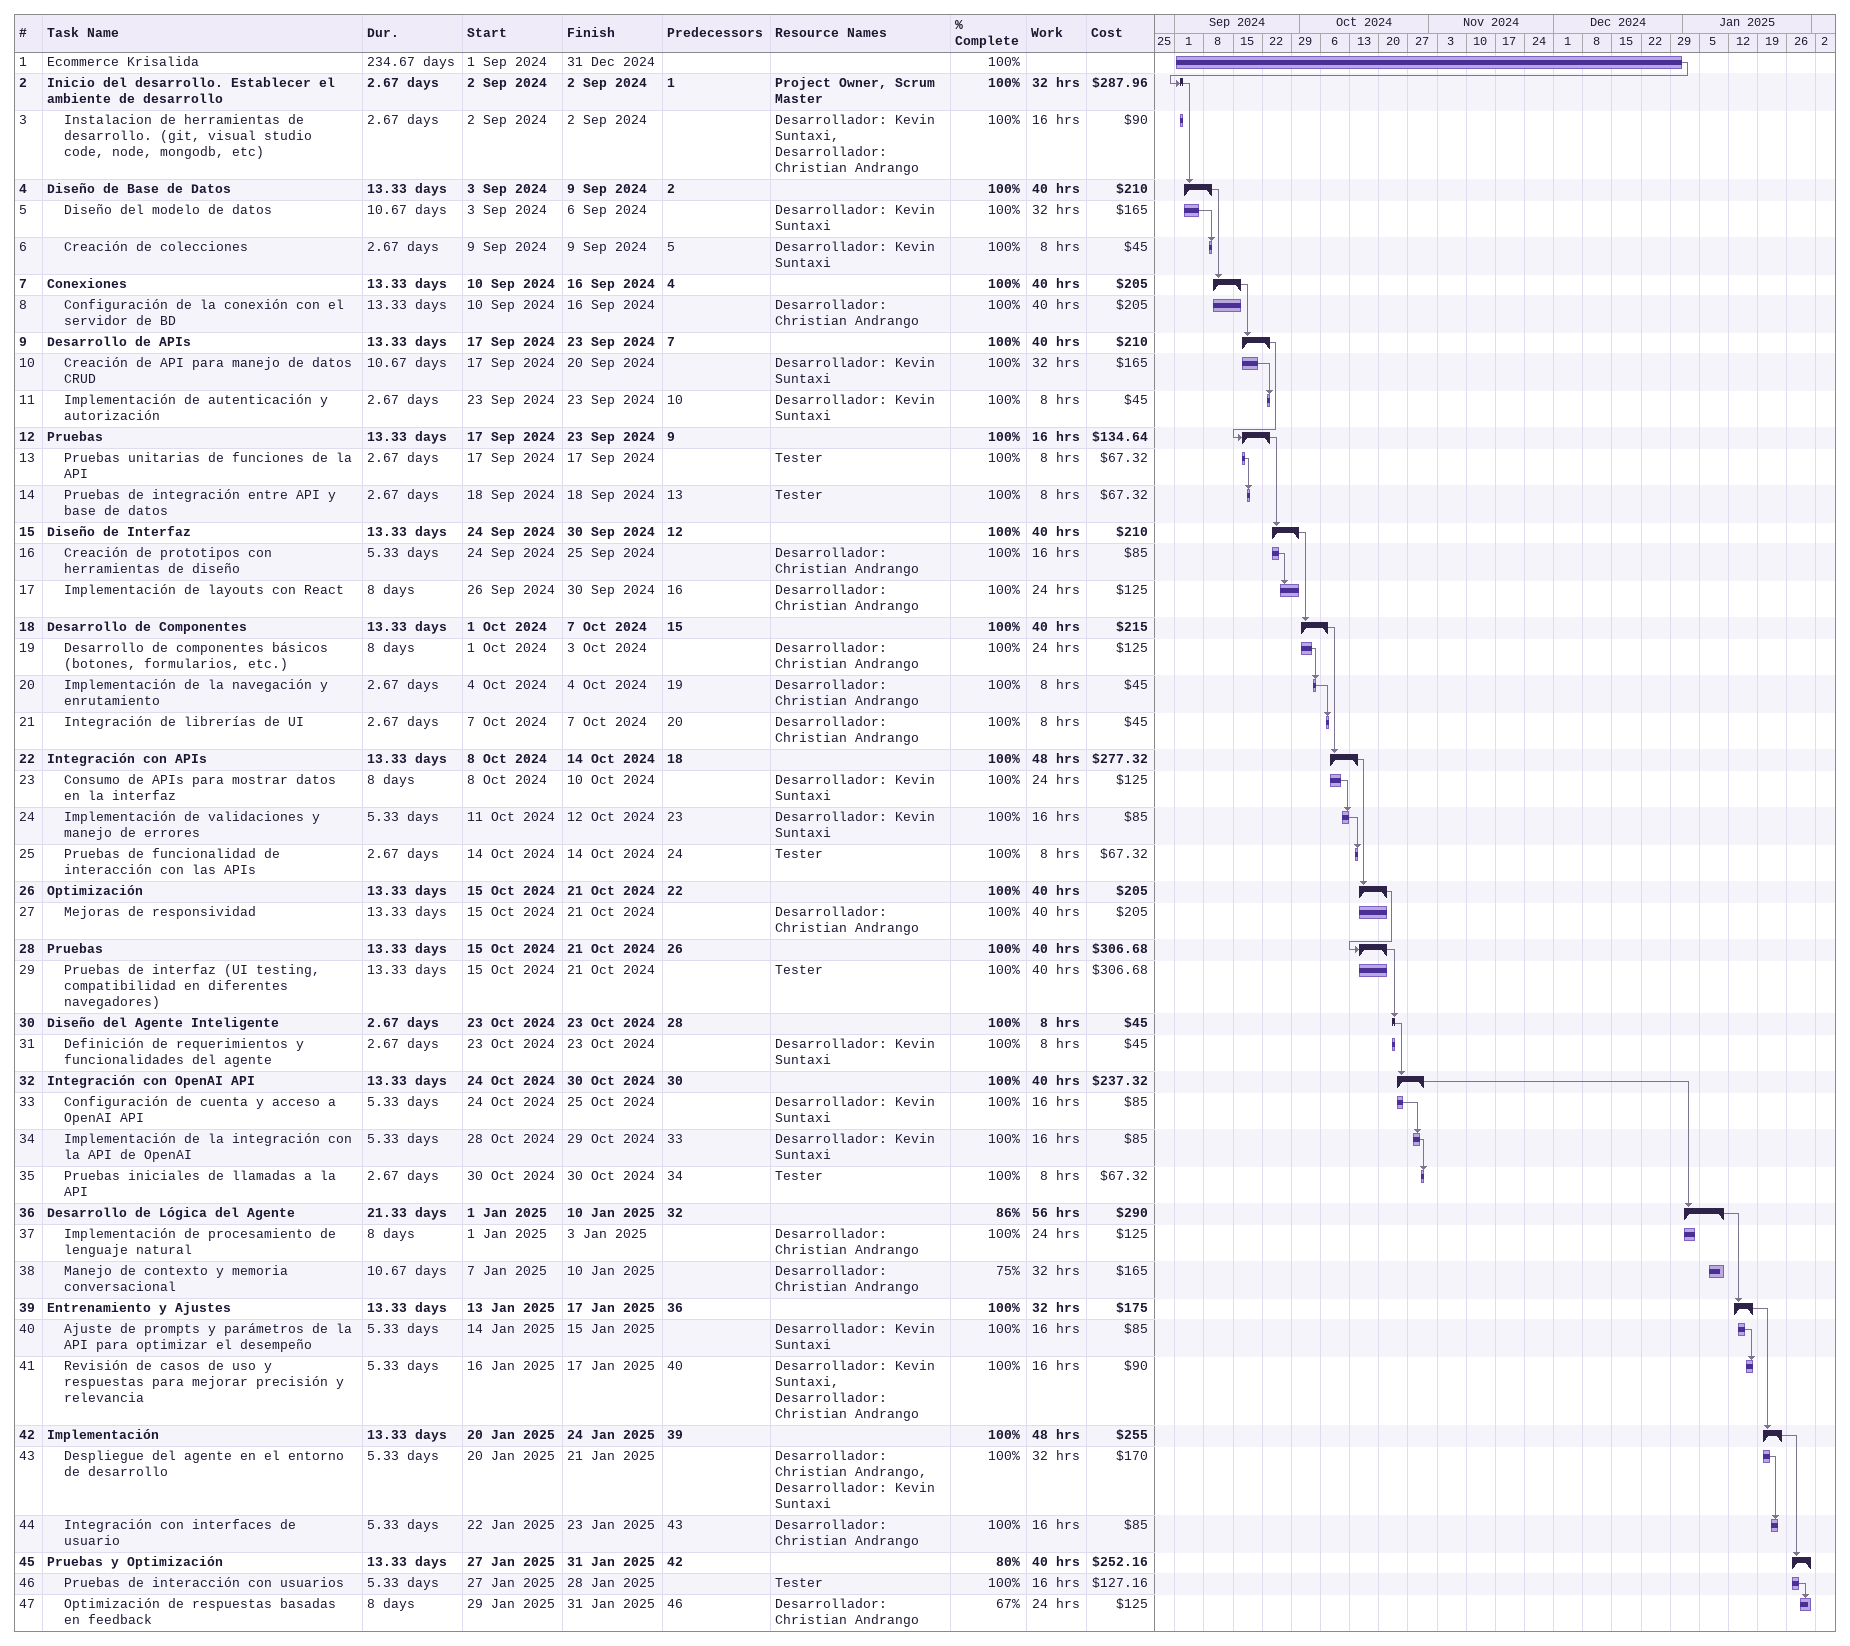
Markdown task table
| ID | Level | Task | Duration | Start | Finish | Predecessors | Resources | % complete | Work (h) | Cost ($) |
|---|---|---|---|---|---|---|---|---|---|---|
| 1 | 1 | Ecommerce Krisalida | 234.67d | 2024-09-01 | 2024-12-31 |  |  | 100 |  |  |
| 2 | 1 | **Inicio del desarrollo. Establecer el ambiente de desarrollo** | 2.67d | 2024-09-02 | 2024-09-02 | 1 | Project Owner, Scrum Master | 100 | 32 | 287.96 |
| 3 | 2 | Instalacion de herramientas de desarrollo. (git, visual studio code, node, mongodb, etc) | 2.67d | 2024-09-02 | 2024-09-02 |  | Desarrollador: Kevin Suntaxi, Desarrollador: Christian Andrango | 100 | 16 | 90 |
| 4 | 1 | **Diseño de Base de Datos** | 13.33d | 2024-09-03 | 2024-09-09 | 2 |  | 100 | 40 | 210 |
| 5 | 2 | Diseño del modelo de datos | 10.67d | 2024-09-03 | 2024-09-06 |  | Desarrollador: Kevin Suntaxi | 100 | 32 | 165 |
| 6 | 2 | Creación de colecciones | 2.67d | 2024-09-09 | 2024-09-09 | 5 | Desarrollador: Kevin Suntaxi | 100 | 8 | 45 |
| 7 | 1 | **Conexiones** | 13.33d | 2024-09-10 | 2024-09-16 | 4 |  | 100 | 40 | 205 |
| 8 | 2 | Configuración de la conexión con el servidor de BD | 13.33d | 2024-09-10 | 2024-09-16 |  | Desarrollador: Christian Andrango | 100 | 40 | 205 |
| 9 | 1 | **Desarrollo de APIs** | 13.33d | 2024-09-17 | 2024-09-23 | 7 |  | 100 | 40 | 210 |
| 10 | 2 | Creación de API para manejo de datos CRUD | 10.67d | 2024-09-17 | 2024-09-20 |  | Desarrollador: Kevin Suntaxi | 100 | 32 | 165 |
| 11 | 2 | Implementación de autenticación y autorización | 2.67d | 2024-09-23 | 2024-09-23 | 10 | Desarrollador: Kevin Suntaxi | 100 | 8 | 45 |
| 12 | 1 | **Pruebas** | 13.33d | 2024-09-17 | 2024-09-23 | 9 |  | 100 | 16 | 134.64 |
| 13 | 2 | Pruebas unitarias de funciones de la API | 2.67d | 2024-09-17 | 2024-09-17 |  | Tester | 100 | 8 | 67.32 |
| 14 | 2 | Pruebas de integración entre API y base de datos | 2.67d | 2024-09-18 | 2024-09-18 | 13 | Tester | 100 | 8 | 67.32 |
| 15 | 1 | **Diseño de Interfaz** | 13.33d | 2024-09-24 | 2024-09-30 | 12 |  | 100 | 40 | 210 |
| 16 | 2 | Creación de prototipos con herramientas de diseño | 5.33d | 2024-09-24 | 2024-09-25 |  | Desarrollador: Christian Andrango | 100 | 16 | 85 |
| 17 | 2 | Implementación de layouts con React | 8d | 2024-09-26 | 2024-09-30 | 16 | Desarrollador: Christian Andrango | 100 | 24 | 125 |
| 18 | 1 | **Desarrollo de Componentes** | 13.33d | 2024-10-01 | 2024-10-07 | 15 |  | 100 | 40 | 215 |
| 19 | 2 | Desarrollo de componentes básicos (botones, formularios, etc.) | 8d | 2024-10-01 | 2024-10-03 |  | Desarrollador: Christian Andrango | 100 | 24 | 125 |
| 20 | 2 | Implementación de la navegación y enrutamiento | 2.67d | 2024-10-04 | 2024-10-04 | 19 | Desarrollador: Christian Andrango | 100 | 8 | 45 |
| 21 | 2 | Integración de librerías de UI | 2.67d | 2024-10-07 | 2024-10-07 | 20 | Desarrollador: Christian Andrango | 100 | 8 | 45 |
| 22 | 1 | **Integración con APIs** | 13.33d | 2024-10-08 | 2024-10-14 | 18 |  | 100 | 48 | 277.32 |
| 23 | 2 | Consumo de APIs para mostrar datos en la interfaz | 8d | 2024-10-08 | 2024-10-10 |  | Desarrollador: Kevin Suntaxi | 100 | 24 | 125 |
| 24 | 2 | Implementación de validaciones y manejo de errores | 5.33d | 2024-10-11 | 2024-10-12 | 23 | Desarrollador: Kevin Suntaxi | 100 | 16 | 85 |
| 25 | 2 | Pruebas de funcionalidad de interacción con las APIs | 2.67d | 2024-10-14 | 2024-10-14 | 24 | Tester | 100 | 8 | 67.32 |
| 26 | 1 | **Optimización** | 13.33d | 2024-10-15 | 2024-10-21 | 22 |  | 100 | 40 | 205 |
| 27 | 2 | Mejoras de responsividad | 13.33d | 2024-10-15 | 2024-10-21 |  | Desarrollador: Christian Andrango | 100 | 40 | 205 |
| 28 | 1 | **Pruebas** | 13.33d | 2024-10-15 | 2024-10-21 | 26 |  | 100 | 40 | 306.68 |
| 29 | 2 | Pruebas de interfaz (UI testing, compatibilidad en diferentes navegadores) | 13.33d | 2024-10-15 | 2024-10-21 |  | Tester | 100 | 40 | 306.68 |
| 30 | 1 | **Diseño del Agente Inteligente** | 2.67d | 2024-10-23 | 2024-10-23 | 28 |  | 100 | 8 | 45 |
| 31 | 2 | Definición de requerimientos y funcionalidades del agente | 2.67d | 2024-10-23 | 2024-10-23 |  | Desarrollador: Kevin Suntaxi | 100 | 8 | 45 |
| 32 | 1 | **Integración con OpenAI API** | 13.33d | 2024-10-24 | 2024-10-30 | 30 |  | 100 | 40 | 237.32 |
| 33 | 2 | Configuración de cuenta y acceso a OpenAI API | 5.33d | 2024-10-24 | 2024-10-25 |  | Desarrollador: Kevin Suntaxi | 100 | 16 | 85 |
| 34 | 2 | Implementación de la integración con la API de OpenAI | 5.33d | 2024-10-28 | 2024-10-29 | 33 | Desarrollador: Kevin Suntaxi | 100 | 16 | 85 |
| 35 | 2 | Pruebas iniciales de llamadas a la API | 2.67d | 2024-10-30 | 2024-10-30 | 34 | Tester | 100 | 8 | 67.32 |
| 36 | 1 | **Desarrollo de Lógica del Agente** | 21.33d | 2025-01-01 | 2025-01-10 | 32 |  | 86 | 56 | 290 |
| 37 | 2 | Implementación de procesamiento de lenguaje natural | 8d | 2025-01-01 | 2025-01-03 |  | Desarrollador: Christian Andrango | 100 | 24 | 125 |
| 38 | 2 | Manejo de contexto y memoria conversacional | 10.67d | 2025-01-07 | 2025-01-10 |  | Desarrollador: Christian Andrango | 75 | 32 | 165 |
| 39 | 1 | **Entrenamiento y Ajustes** | 13.33d | 2025-01-13 | 2025-01-17 | 36 |  | 100 | 32 | 175 |
| 40 | 2 | Ajuste de prompts y parámetros de la API para optimizar el desempeño | 5.33d | 2025-01-14 | 2025-01-15 |  | Desarrollador: Kevin Suntaxi | 100 | 16 | 85 |
| 41 | 2 | Revisión de casos de uso y respuestas para mejorar precisión y relevancia | 5.33d | 2025-01-16 | 2025-01-17 | 40 | Desarrollador: Kevin Suntaxi, Desarrollador: Christian Andrango | 100 | 16 | 90 |
| 42 | 1 | **Implementación** | 13.33d | 2025-01-20 | 2025-01-24 | 39 |  | 100 | 48 | 255 |
| 43 | 2 | Despliegue del agente en el entorno de desarrollo | 5.33d | 2025-01-20 | 2025-01-21 |  | Desarrollador: Christian Andrango, Desarrollador: Kevin Suntaxi | 100 | 32 | 170 |
| 44 | 2 | Integración con interfaces de usuario | 5.33d | 2025-01-22 | 2025-01-23 | 43 | Desarrollador: Christian Andrango | 100 | 16 | 85 |
| 45 | 1 | **Pruebas y Optimización** | 13.33d | 2025-01-27 | 2025-01-31 | 42 |  | 80 | 40 | 252.16 |
| 46 | 2 | Pruebas de interacción con usuarios | 5.33d | 2025-01-27 | 2025-01-28 |  | Tester | 100 | 16 | 127.16 |
| 47 | 2 | Optimización de respuestas basadas en feedback | 8d | 2025-01-29 | 2025-01-31 | 46 | Desarrollador: Christian Andrango | 67 | 24 | 125 |
